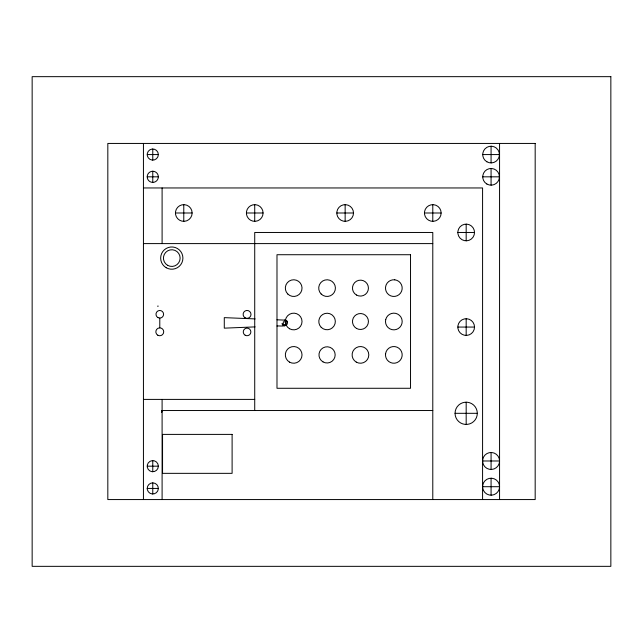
<?xml version="1.0" encoding="UTF-8"?>
<svg xmlns="http://www.w3.org/2000/svg" width="643" height="643" viewBox="0 0 643 643"><rect width="100%" height="100%" fill="white"/><g stroke="black" fill="none" stroke-linecap="round" stroke-linejoin="round"><path stroke-width="0.96" d="M161.69 412.485L162.1 410.531M276.988 326.001C279.842 325.591 288.144 327.56 287.469 322.127A2.781 2.781 0 0 0 284.785 320.069L284.487 320.11M157.511 306.172L158.291 306.124M255.11 326.893L224.286 328.155L224.286 317.642L255.11 318.904M147.207 154.569L158.339 154.569A5.562 5.562 0 0 0 149.988 149.747A5.562 5.562 0 0 0 149.988 159.384A5.562 5.562 0 0 0 158.339 154.569M482.58 154.569L499.563 154.569M147.223 176.825L158.315 176.825M482.58 176.825L499.563 176.825M143.437 187.957L482.58 187.957L482.58 499.563M175.435 212.994L192.128 212.994A8.343 8.343 0 0 1 179.606 220.219A8.343 8.343 0 0 1 179.606 205.768A8.343 8.343 0 0 1 192.128 212.994M246.382 212.994L263.075 212.994A8.343 8.343 0 0 1 250.553 220.219A8.343 8.343 0 0 1 250.553 205.768A8.343 8.343 0 0 1 263.075 212.994M336.803 212.994L353.497 212.994A8.343 8.343 0 0 1 340.975 220.219A8.343 8.343 0 0 1 340.975 205.768A8.343 8.343 0 0 1 353.497 212.994M424.444 212.994L441.138 212.994A8.343 8.343 0 0 0 428.616 205.768A8.343 8.343 0 0 0 428.616 220.219A8.343 8.343 0 0 0 441.138 212.994M457.832 232.469L474.518 232.469A8.343 8.343 0 0 0 462.004 225.243A8.343 8.343 0 0 0 462.004 239.694A8.343 8.343 0 0 0 474.518 232.469M143.437 243.601L432.787 243.601M457.832 327.062L474.518 327.062A8.343 8.343 0 0 1 462.004 334.296A8.343 8.343 0 0 1 462.004 319.836A8.343 8.343 0 0 1 474.518 327.062M143.437 399.399L254.724 399.399M161.481 410.531L432.787 410.531M455.043 413.312L477.307 413.312A11.132 11.132 0 0 1 460.613 422.949A11.132 11.132 0 0 1 460.613 403.675A11.132 11.132 0 0 1 477.307 413.312M482.58 460.983L499.563 460.983A8.488 8.488 0 0 1 486.823 468.329A8.488 8.488 0 0 1 486.823 453.628A8.488 8.488 0 0 1 499.563 460.983M147.207 466.175L158.339 466.175A5.562 5.562 0 0 1 149.988 470.998A5.562 5.562 0 0 1 149.988 461.352A5.562 5.562 0 0 1 158.339 466.175M482.58 486.703L499.563 486.703A8.488 8.488 0 0 1 486.823 494.057A8.488 8.488 0 0 1 486.823 479.348A8.488 8.488 0 0 1 499.563 486.703M147.207 488.431A5.562 5.562 0 0 1 155.124 483.391A5.562 5.562 0 0 1 156.345 492.699A5.562 5.562 0 0 1 147.4 489.87L147.207 488.431L158.339 488.431M276.988 319.796L284.761 320.118A2.781 2.781 0 0 1 287.453 322.183M499.563 143.437L499.563 499.563M491.075 146.218L491.075 162.912M491.075 168.482L491.075 185.168M491.075 452.487L491.075 469.47M491.075 478.207L491.075 495.19M466.175 224.126L466.175 240.82M466.175 318.719L466.175 335.413M466.175 402.18L466.175 424.444M432.787 204.651L432.787 221.337M432.787 499.563L432.787 232.469L254.724 232.469L254.724 410.531M345.146 204.651L345.146 221.337M254.724 204.651L254.724 221.337M183.777 204.651L183.777 221.337M162.1 187.957L162.1 243.601M162.1 399.399L162.1 499.563M159.786 318.084L159.786 327.866M152.769 148.999L152.769 160.131M152.769 171.279L152.769 182.371M152.769 460.613L152.769 471.737M152.769 482.869L152.769 494.001M143.437 143.437L143.437 499.563M284.761 325.679A2.781 2.781 0 0 1 282.076 323.622L282.1 323.566A2.781 2.781 0 0 0 286.175 325.262M385.567 353.787L385.559 355.965A8.343 8.343 0 0 0 392.736 363.158L394.923 363.166A8.343 8.343 0 0 0 402.108 355.981L402.116 353.803A8.343 8.343 0 0 0 394.939 346.609L392.752 346.609A8.343 8.343 0 0 0 385.567 353.787M385.712 319.603L385.495 321.773A8.343 8.343 0 0 0 391.941 329.626L394.111 329.843A8.343 8.343 0 0 0 401.963 323.397L402.18 321.227A8.343 8.343 0 0 0 395.734 313.374L393.564 313.157A8.343 8.343 0 0 0 385.712 319.603M152.938 171.263L151.491 171.408A5.562 5.562 0 0 0 147.207 176.656L147.351 178.103A5.562 5.562 0 0 0 152.6 182.387L154.047 182.242A5.562 5.562 0 0 0 158.331 176.994L158.186 175.547A5.562 5.562 0 0 0 152.938 171.263M394.778 279.818L392.6 279.858A8.343 8.343 0 0 0 385.543 287.172L385.583 289.35A8.343 8.343 0 0 0 392.897 296.407L395.075 296.367A8.343 8.343 0 0 0 402.132 289.061L402.092 286.882A8.343 8.343 0 0 0 394.778 279.818M610.85 76.662L32.15 76.662L32.15 566.338L610.85 566.338L610.85 76.662M535.177 143.437L107.823 143.437L107.823 499.563L535.177 499.563L535.177 143.437M410.531 254.724L276.988 254.724L276.988 388.276L410.531 388.276L410.531 254.724M286.087 321.805L283.306 321.805L283.306 324.586L286.087 324.586L286.087 321.805M232.107 434.395L162.55 434.395L162.55 473.344L232.107 473.344L232.107 434.395M287.775 294.012A8.343 8.343 0 0 0 301.744 290.274A8.343 8.343 0 0 0 291.52 280.051A8.343 8.343 0 0 0 287.775 294.012M321.162 294.012A8.343 8.343 0 0 0 335.124 290.274A8.343 8.343 0 0 0 324.908 280.051A8.343 8.343 0 0 0 321.162 294.012M356.463 295.024A7.981 7.981 0 0 0 368.431 288.112A7.981 7.981 0 0 0 356.463 281.208A7.981 7.981 0 0 0 356.463 295.024M321.219 327.343A8.271 8.271 0 0 0 335.051 323.638A8.271 8.271 0 0 0 324.924 313.511A8.271 8.271 0 0 0 321.219 327.343M289.503 328.726A8.343 8.343 0 0 0 302.025 321.5A8.343 8.343 0 0 0 289.503 314.274A8.343 8.343 0 0 0 289.503 328.726M356.463 328.412A7.981 7.981 0 0 0 368.431 321.5A7.981 7.981 0 0 0 356.463 314.588A7.981 7.981 0 0 0 356.463 328.412M289.503 362.113A8.343 8.343 0 0 0 302.025 354.888A8.343 8.343 0 0 0 289.503 347.662A8.343 8.343 0 0 0 289.503 362.113M323.019 361.896A8.094 8.094 0 0 0 335.164 354.888A8.094 8.094 0 0 0 323.019 347.871A8.094 8.094 0 0 0 323.019 361.896M356.278 362.113A8.343 8.343 0 0 0 368.801 354.888A8.343 8.343 0 0 0 356.278 347.662A8.343 8.343 0 0 0 356.278 362.113M166.215 267.729A11.132 11.132 0 0 0 182.909 258.092A11.132 11.132 0 0 0 166.215 248.455A11.132 11.132 0 0 0 166.215 267.729M157.881 317.57A3.81 3.81 0 0 0 163.595 314.274A3.81 3.81 0 0 0 157.881 310.979A3.81 3.81 0 0 0 157.881 317.57M157.808 335.22A3.946 3.946 0 0 0 163.724 331.804A3.946 3.946 0 0 0 157.808 328.388A3.946 3.946 0 0 0 157.808 335.22M245.16 335.22A3.81 3.81 0 0 0 250.874 331.917A3.81 3.81 0 0 0 245.16 328.621A3.81 3.81 0 0 0 245.16 335.22M245.087 317.811A3.946 3.946 0 0 0 251.003 314.395A3.946 3.946 0 0 0 245.087 310.979A3.946 3.946 0 0 0 245.087 317.811M167.614 265.326A8.343 8.343 0 0 0 180.128 258.092A8.343 8.343 0 0 0 167.614 250.866A8.343 8.343 0 0 0 167.614 265.326M486.896 161.795A8.343 8.343 0 0 0 499.418 154.569A8.343 8.343 0 0 0 486.896 147.335A8.343 8.343 0 0 0 486.896 161.795M486.896 184.051A8.343 8.343 0 0 0 499.418 176.825A8.343 8.343 0 0 0 486.896 169.599A8.343 8.343 0 0 0 486.896 184.051"/></g></svg>
